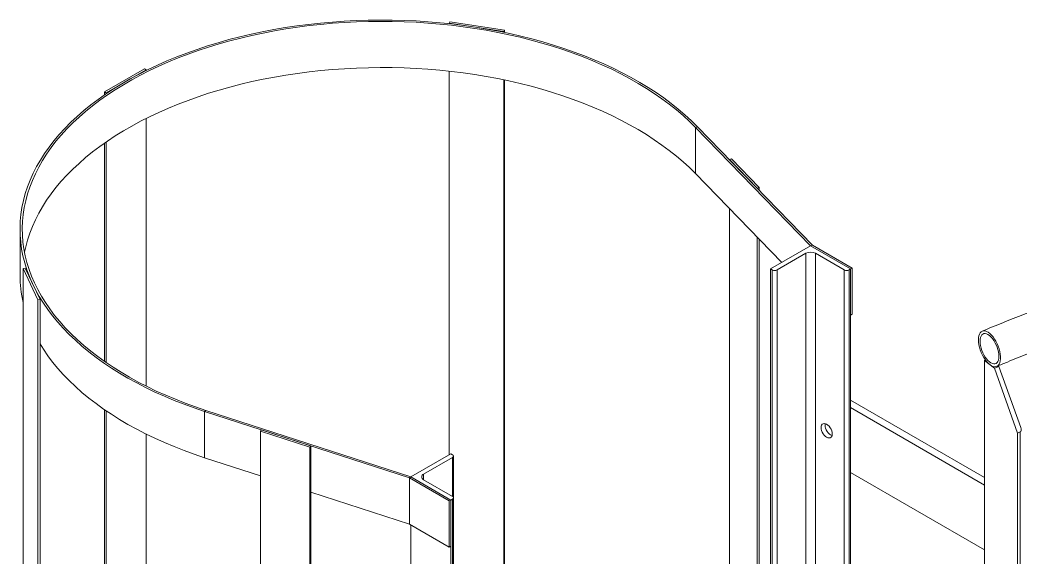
# Model space of a CAD drawing. Header units: millimetres. Extents: x 26816 to 90584, y 11074 to 56542.
# Drawn here: x 42572 to 43457, y 53112 to 53587 of the extents above; entities that cross this region are included whole.
import ezdxf

# ---------------------------------------------------------------- set-up
doc = ezdxf.new("R2010")
doc.units = ezdxf.units.MM
doc.layers.add('MAU_CAM', color=30, linetype='Continuous')

msp = doc.modelspace()

# ---------------------------------------------------------------- linework, layer by layer
at = {"layer": 'MAU_CAM', "linetype": 'Continuous', "lineweight": 0}
for p, q in [((42951.67, 53585.74), (42951.15, 53584.62)), ((42951.15, 53584.62), (42999.41, 53577.07)), ((42951.15, 53584.05), (42951.15, 53584.62)), ((42999.93, 53578.19), (42951.67, 53585.74)), ((42999.41, 53577.07), (42999.93, 53578.19)), ((42999.41, 53576.47), (42999.41, 53577.07)), ((42999.93, 53576.36), (42999.93, 53578.19)), ((42681.56, 53544.19), (42646.2, 53523.78)), ((42647.62, 53522.97), (42682.97, 53543.38)), ((42682.97, 53543.38), (42681.56, 53544.19)), ((42682.97, 53542.64), (42682.97, 53543.38)), ((42951.15, 53203.32), (42951.15, 53542.05)), ((42999.41, 53048.52), (42999.41, 53534.42)), ((42999.93, 53049.01), (42999.93, 53534.31)), ((42646.2, 53523.78), (42647.62, 53522.97)), ((42646.2, 53521.13), (42646.2, 53523.78)), ((42647.62, 53522.1), (42647.62, 53522.97)), ((42682.97, 53263.98), (42682.97, 53500.28)), ((43170.55, 53493.03), (43168.81, 53492.47)), ((43270.69, 53387.79), (43168.81, 53492.47)), ((43168.81, 53492.47), (43168.81, 53451.64)), ((43272.3, 53388.49), (43170.55, 53493.03)), ((42646.2, 53285.77), (42646.2, 53478.5)), ((42647.62, 53284.79), (42647.62, 53479.48)), ((43200.57, 53464.55), (43198.82, 53463.98)), ((43198.82, 53463.98), (43223.31, 53438.82)), ((43225.06, 53439.39), (43200.57, 53464.55)), ((43245.25, 53373.1), (43168.81, 53451.64)), ((43223.31, 53438.82), (43225.06, 53439.39)), ((43225.06, 53437.03), (43225.06, 53439.39)), ((43198.82, 52647.44), (43198.82, 53420.8)), ((42571.57, 53402.55), (42571.57, 53361.72)), ((43223.31, 52622.28), (43223.31, 53395.64)), ((43225.06, 52620.49), (43225.06, 53393.84)), ((43270.69, 53387.79), (43235.33, 53367.38)), ((43240.99, 53366.56), (43266.45, 53381.26)), ((43266.45, 53381.26), (43266.45, 52487.63)), ((43272.3, 53388.49), (43270.69, 53387.79)), ((43306.04, 53367.38), (43270.69, 53387.79)), ((43307.46, 53368.19), (43272.3, 53388.49)), ((43274.93, 53381.26), (43300.39, 53366.56)), ((43274.93, 53381.26), (43274.93, 52492.23)), ((42576.17, 53368.15), (42574.24, 53367.85)), ((42574.24, 53367.85), (42587.32, 53339.99)), ((42574.24, 51818.53), (42574.24, 53367.85)), ((42589.25, 53340.29), (42576.17, 53368.15)), ((43235.33, 53367.38), (43236.75, 53366.56)), ((43235.33, 53367.38), (43235.33, 52469.67)), ((43236.75, 53366.56), (43236.75, 52470.48)), ((43240.99, 53366.56), (43240.99, 52472.93)), ((43300.39, 53366.56), (43300.39, 52331.28)), ((43304.63, 53366.56), (43306.04, 53367.38)), ((43304.63, 53366.56), (43304.63, 52333.45)), ((43306.04, 53367.38), (43307.46, 53368.19)), ((43306.04, 53326.55), (43306.04, 53367.38)), ((43306.04, 53367.38), (43306.04, 52334.17)), ((43307.46, 53368.19), (43307.46, 53327.37)), ((42587.32, 53339.99), (42589.25, 53340.29)), ((42587.32, 51813.4), (42587.32, 53339.99)), ((42589.25, 51812.64), (42589.25, 53340.29)), ((43307.46, 53327.37), (43306.04, 53326.55)), ((43425.21, 53286.98), (43424.43, 53286.66)), ((43424.43, 53286.66), (43433.18, 53279.62)), ((43424.43, 53286.66), (43424.43, 52470.1)), ((43437.24, 53281.31), (43433.18, 53279.62)), ((43433.18, 53279.62), (43453.6, 53222.39)), ((43437.24, 53281.31), (43436.55, 53281.87)), ((43456.49, 53227.34), (43437.24, 53281.31)), ((43424.43, 53183.08), (43306.04, 53251.43)), ((42646.2, 52704.59), (42646.2, 53243.14)), ((42647.62, 52705.56), (42647.62, 53242.17)), ((42734.82, 53241.49), (42735.8, 53242.5)), ((42734.82, 53200.67), (42734.82, 53241.49)), ((42734.82, 53241.49), (42915.92, 53182.76)), ((42735.8, 53242.5), (42917.14, 53183.68)), ((43424.43, 53176.55), (43306.04, 53244.9)), ((42785.14, 53225.17), (42784.16, 53224.17)), ((42784.16, 53224.17), (42827.75, 53210.03)), ((42784.16, 52694.64), (42784.16, 53224.17)), ((42828.73, 53211.03), (42785.14, 53225.17)), ((43456.03, 53223.4), (43453.6, 53222.39)), ((43453.6, 53222.39), (43453.6, 52365.47)), ((43456.03, 53223.4), (43456.03, 52366.48)), ((42682.97, 52726.09), (42682.97, 53221.63)), ((42827.75, 53210.03), (42828.73, 53211.03)), ((42827.75, 52818.77), (42827.75, 53210.03)), ((42828.73, 52820.84), (42828.73, 53211.03)), ((42952.49, 53204.1), (42917.14, 53183.68)), ((42953.91, 53203.28), (42952.49, 53204.1)), ((42734.82, 53200.67), (42784.16, 53184.66)), ((42928.45, 53186.13), (42953.91, 53200.83)), ((42953.91, 53200.83), (42953.91, 53166.54)), ((42954.78, 53165.32), (42954.78, 53202.05)), ((43306.04, 53187.74), (43424.43, 53119.39)), ((42915.92, 53182.76), (42917.14, 53183.68)), ((42915.92, 53141.93), (42915.92, 53182.76)), ((42915.92, 53182.76), (42951.08, 53162.46)), ((42917.14, 53183.68), (42952.49, 53163.27)), ((42928.45, 53186.13), (42928.45, 53181.24)), ((42953.91, 53166.54), (42928.45, 53181.24)), ((42828.73, 53170.21), (42915.92, 53141.93)), ((42952.49, 53163.27), (42951.08, 53162.46)), ((42951.08, 53162.46), (42951.08, 53121.63)), ((42952.49, 53163.27), (42953.91, 53164.09)), ((42952.49, 53122.45), (42952.49, 53163.27)), ((42952.49, 53163.27), (42952.49, 53040.79)), ((42953.91, 53164.09), (42953.91, 53039.98)), ((42954.78, 53039.47), (42954.78, 53165.32)), ((42915.92, 53141.93), (42951.08, 53121.63)), ((42917.14, 53141.23), (42917.14, 53061.2)), ((42951.08, 53121.63), (42952.49, 53122.45))]:
    msp.add_line(p, q, dxfattribs=at)
at = {"layer": 'MAU_CAM', "linetype": 'Continuous', "lineweight": 0, "flags": 128}
for points in [[(43170.55, 53493.03), (43165.19, 53498.34), (43159.52, 53503.53), (43153.56, 53508.61), (43147.31, 53513.58), (43140.78, 53518.42), (43133.98, 53523.14), (43126.9, 53527.72), (43119.57, 53532.17), (43111.98, 53536.47), (43104.15, 53540.62), (43096.09, 53544.62), (43087.8, 53548.47), (43079.29, 53552.15), (43070.58, 53555.67), (43061.67, 53559.02), (43052.57, 53562.19), (43043.29, 53565.19), (43033.85, 53568.01), (43024.24, 53570.65), (43014.5, 53573.1), (43004.61, 53575.37), (42994.6, 53577.44), (42984.48, 53579.32), (42974.26, 53581), (42963.94, 53582.49), (42953.54, 53583.78), (42943.08, 53584.87), (42932.56, 53585.76), (42921.99, 53586.44), (42911.39, 53586.92), (42900.77, 53587.2), (42890.13, 53587.28), (42879.5, 53587.15), (42868.89, 53586.81), (42858.29, 53586.28), (42847.74, 53585.54), (42837.23, 53584.6), (42826.78, 53583.45), (42816.41, 53582.11), (42806.11, 53580.57), (42795.92, 53578.83), (42785.82, 53576.9), (42775.85, 53574.78), (42766, 53572.46), (42756.29, 53569.96), (42746.73, 53567.27), (42737.33, 53564.4), (42728.1, 53561.36), (42719.05, 53558.13), (42710.19, 53554.74), (42701.53, 53551.17), (42693.08, 53547.45), (42684.85, 53543.56), (42676.85, 53539.52), (42669.08, 53535.32), (42661.57, 53530.98), (42654.3, 53526.5), (42647.3, 53521.88), (42640.56, 53517.13), (42634.11, 53512.25), (42627.94, 53507.25), (42622.06, 53502.14), (42616.47, 53496.92), (42611.19, 53491.59), (42606.22, 53486.16), (42601.57, 53480.64), (42597.23, 53475.04), (42593.23, 53469.35), (42589.55, 53463.59), (42586.2, 53457.77), (42583.19, 53451.88), (42580.52, 53445.94), (42578.19, 53439.95), (42576.22, 53433.92), (42574.58, 53427.85), (42573.3, 53421.76), (42572.37, 53415.64), (42571.8, 53409.51), (42571.57, 53403.37), (42571.7, 53397.24), (42572.18, 53391.1), (42573.02, 53384.98), (42574.2, 53378.88), (42575.74, 53372.81), (42577.63, 53366.77), (42579.86, 53360.77), (42582.44, 53354.81), (42585.35, 53348.91), (42588.61, 53343.07), (42592.2, 53337.29), (42596.12, 53331.58), (42600.37, 53325.95), (42604.94, 53320.41), (42609.82, 53314.96), (42615.02, 53309.6), (42620.52, 53304.35), (42626.32, 53299.21), (42632.42, 53294.18), (42638.8, 53289.27), (42645.46, 53284.48), (42652.39, 53279.82), (42659.58, 53275.3), (42667.03, 53270.93), (42674.73, 53266.69), (42682.67, 53262.61), (42690.84, 53258.68), (42699.23, 53254.91), (42707.83, 53251.3), (42716.64, 53247.86), (42725.64, 53244.59), (42734.82, 53241.49)], [(43168.81, 53492.47), (43163.48, 53497.74), (43157.85, 53502.9), (43151.93, 53507.95), (43145.72, 53512.89), (43139.23, 53517.7), (43132.46, 53522.39), (43125.43, 53526.94), (43118.14, 53531.36), (43110.6, 53535.63), (43102.82, 53539.76), (43094.81, 53543.74), (43086.57, 53547.56), (43078.12, 53551.22), (43069.46, 53554.71), (43060.6, 53558.04), (43051.56, 53561.2), (43042.34, 53564.18), (43032.96, 53566.98), (43023.42, 53569.6), (43013.73, 53572.04), (43003.91, 53574.29), (42993.96, 53576.35), (42983.9, 53578.22), (42973.74, 53579.89), (42963.49, 53581.37), (42953.16, 53582.65), (42942.76, 53583.73), (42932.3, 53584.61), (42921.8, 53585.29), (42911.27, 53585.77), (42900.71, 53586.05), (42890.14, 53586.12), (42879.58, 53585.99), (42869.03, 53585.66), (42858.5, 53585.13), (42848.01, 53584.39), (42837.57, 53583.46), (42827.19, 53582.32), (42816.88, 53580.99), (42806.65, 53579.46), (42796.51, 53577.73), (42786.48, 53575.81), (42776.57, 53573.7), (42766.78, 53571.4), (42757.13, 53568.91), (42747.63, 53566.24), (42738.29, 53563.39), (42729.12, 53560.36), (42720.13, 53557.16), (42711.32, 53553.79), (42702.72, 53550.25), (42694.32, 53546.54), (42686.14, 53542.68), (42678.19, 53538.66), (42670.48, 53534.49), (42663, 53530.18), (42655.78, 53525.73), (42648.82, 53521.14), (42642.13, 53516.41), (42635.72, 53511.57), (42629.58, 53506.6), (42623.74, 53501.52), (42618.19, 53496.33), (42612.95, 53491.03), (42608.01, 53485.64), (42603.38, 53480.15), (42599.07, 53474.58), (42595.09, 53468.93), (42591.43, 53463.21), (42588.11, 53457.42), (42585.12, 53451.57), (42582.46, 53445.67), (42580.15, 53439.71), (42578.19, 53433.72), (42576.57, 53427.69), (42575.29, 53421.64), (42574.37, 53415.56), (42573.79, 53409.47), (42573.57, 53403.37), (42573.7, 53397.27), (42574.18, 53391.18), (42575.01, 53385.09), (42576.19, 53379.03), (42577.72, 53373), (42579.59, 53366.99), (42581.81, 53361.03), (42584.37, 53355.11), (42587.27, 53349.24), (42590.5, 53343.44), (42594.07, 53337.7), (42597.97, 53332.03), (42602.19, 53326.43), (42606.73, 53320.92), (42611.58, 53315.51), (42616.75, 53310.18), (42622.22, 53304.96), (42627.98, 53299.85), (42634.04, 53294.85), (42640.38, 53289.97), (42646.99, 53285.22), (42653.88, 53280.59), (42661.03, 53276.1), (42668.44, 53271.75), (42676.09, 53267.54), (42683.98, 53263.48), (42692.09, 53259.58), (42700.43, 53255.83), (42708.98, 53252.25), (42717.73, 53248.83), (42726.68, 53245.58), (42735.8, 53242.5)], [(43168.81, 53451.64), (43163.48, 53456.91), (43157.85, 53462.07), (43151.93, 53467.12), (43145.72, 53472.06), (43139.23, 53476.87), (43132.46, 53481.56), (43125.43, 53486.11), (43118.14, 53490.53), (43110.6, 53494.81), (43102.82, 53498.93), (43094.81, 53502.91), (43086.57, 53506.73), (43078.12, 53510.39), (43069.46, 53513.89), (43060.6, 53517.21), (43051.56, 53520.37), (43042.34, 53523.35), (43032.96, 53526.15), (43023.42, 53528.77), (43013.73, 53531.21), (43003.91, 53533.46), (42993.96, 53535.52), (42983.9, 53537.39), (42973.74, 53539.06), (42963.49, 53540.54), (42953.16, 53541.82), (42942.76, 53542.9), (42932.3, 53543.78), (42921.8, 53544.47), (42911.27, 53544.94), (42900.71, 53545.22), (42890.14, 53545.3), (42879.58, 53545.17), (42869.03, 53544.84), (42858.5, 53544.3), (42848.01, 53543.57), (42837.57, 53542.63), (42827.19, 53541.5), (42816.88, 53540.16), (42806.65, 53538.63), (42796.51, 53536.9), (42786.48, 53534.98), (42776.57, 53532.87), (42766.78, 53530.57), (42757.13, 53528.09), (42747.63, 53525.42), (42738.29, 53522.56), (42729.12, 53519.54), (42720.13, 53516.33), (42711.32, 53512.96), (42702.72, 53509.42), (42694.32, 53505.72), (42686.14, 53501.85), (42678.19, 53497.84), (42670.48, 53493.67), (42663, 53489.35), (42655.78, 53484.9), (42648.82, 53480.31), (42642.13, 53475.59), (42635.72, 53470.74), (42629.58, 53465.77), (42623.74, 53460.69), (42618.19, 53455.5), (42612.95, 53450.2), (42608.01, 53444.81), (42603.38, 53439.33), (42599.07, 53433.76), (42595.09, 53428.11), (42591.43, 53422.38), (42588.11, 53416.59), (42585.12, 53410.74), (42582.46, 53404.84), (42580.15, 53398.89), (42578.19, 53392.89), (42576.57, 53386.86), (42575.54, 53382.13)], [(43418.98, 53304.8), (43419.08, 53306.72), (43419.39, 53308.43), (43419.91, 53309.89), (43420.61, 53311.08), (43421.49, 53311.97), (43422.52, 53312.53), (43423.69, 53312.76), (43424.96, 53312.65), (43426.32, 53312.21), (43427.73, 53311.44), (43429.17, 53310.36), (43430.59, 53309), (43431.98, 53307.37), (43433.3, 53305.52), (43434.53, 53303.49), (43435.63, 53301.32), (43436.59, 53299.06), (43437.38, 53296.74), (43437.99, 53294.44), (43438.4, 53292.18), (43438.61, 53290.03), (43438.61, 53288.02), (43438.4, 53286.2), (43437.99, 53284.61), (43437.38, 53283.28), (43436.59, 53282.24), (43435.63, 53281.51), (43434.53, 53281.11), (43433.3, 53281.05), (43431.98, 53281.33), (43430.59, 53281.94), (43429.17, 53282.86), (43427.73, 53284.09), (43426.32, 53285.59), (43424.96, 53287.33), (43423.69, 53289.27), (43422.52, 53291.38), (43421.49, 53293.6), (43420.61, 53295.9), (43419.91, 53298.21), (43419.39, 53300.5), (43419.08, 53302.71), (43418.98, 53304.8)], [(43420.49, 53303.58), (43420.6, 53305.32), (43420.9, 53306.85), (43421.4, 53308.14), (43422.08, 53309.14), (43422.93, 53309.85), (43423.92, 53310.24), (43425.03, 53310.3), (43426.24, 53310.03), (43427.51, 53309.44), (43428.81, 53308.54), (43430.11, 53307.35), (43431.38, 53305.9), (43432.58, 53304.23), (43433.69, 53302.39), (43434.69, 53300.4), (43435.53, 53298.33), (43436.22, 53296.23), (43436.71, 53294.14), (43437.02, 53292.12), (43437.12, 53290.22), (43437.02, 53288.48), (43436.71, 53286.95), (43436.22, 53285.66), (43435.53, 53284.66), (43434.69, 53283.95), (43433.69, 53283.56), (43432.58, 53283.5), (43431.38, 53283.77), (43430.11, 53284.36), (43428.81, 53285.26), (43427.51, 53286.45), (43426.24, 53287.9), (43425.03, 53289.57), (43423.92, 53291.41), (43422.93, 53293.4), (43422.08, 53295.47), (43421.4, 53297.57), (43420.9, 53299.66), (43420.6, 53301.68), (43420.49, 53303.58)], [(42589.25, 53301.16), (42592.2, 53296.46), (42596.12, 53290.75), (42600.37, 53285.13), (42604.94, 53279.58), (42609.82, 53274.13), (42615.02, 53268.78), (42620.52, 53263.52), (42626.32, 53258.38), (42632.42, 53253.35), (42638.8, 53248.44), (42645.46, 53243.65), (42652.39, 53239), (42659.58, 53234.48), (42667.03, 53230.1), (42674.73, 53225.86), (42682.67, 53221.78), (42690.84, 53217.85), (42699.23, 53214.08), (42707.83, 53210.47), (42716.64, 53207.03), (42725.64, 53203.76), (42734.82, 53200.67)], [(43279.88, 53227.34), (43280.01, 53228.54), (43280.37, 53229.54), (43280.96, 53230.28), (43281.75, 53230.73), (43282.68, 53230.87), (43283.73, 53230.69), (43284.83, 53230.2), (43285.93, 53229.42), (43286.98, 53228.39), (43287.92, 53227.17), (43288.7, 53225.81), (43289.29, 53224.39), (43289.66, 53222.97), (43289.78, 53221.62), (43289.66, 53220.42), (43289.29, 53219.43), (43288.7, 53218.68), (43287.92, 53218.23), (43286.98, 53218.09), (43285.93, 53218.27), (43284.83, 53218.76), (43283.73, 53219.54), (43282.68, 53220.57), (43281.75, 53221.79), (43280.96, 53223.15), (43280.37, 53224.58), (43280.01, 53225.99), (43279.88, 53227.34)], [(43283.56, 53230.67), (43283.54, 53230.58), (43283.42, 53229.38), (43283.54, 53228.04), (43283.91, 53226.62), (43284.5, 53225.19), (43285.28, 53223.83), (43286.22, 53222.61), (43287.27, 53221.59), (43288.37, 53220.81), (43289.47, 53220.31), (43289.56, 53220.28)], [(43283.56, 53230.67), (43283.54, 53230.58), (43283.42, 53229.38), (43283.54, 53228.04), (43283.91, 53226.62), (43284.5, 53225.19), (43285.28, 53223.83), (43286.22, 53222.61), (43287.27, 53221.59), (43288.37, 53220.81), (43289.47, 53220.31), (43289.56, 53220.28)]]:
    msp.add_lwpolyline(points, dxfattribs=at)
at = {"layer": 'MAU_CAM', "linetype": 'Continuous', "lineweight": 0}
for centre, radius, start, end in [((43270.69, 53373.07), 9.22, 62.60967, 117.39033), ((43238.87, 53370.65), 4.61, 242.60967, 297.39033), ((43302.51, 53370.65), 4.61, 242.60967, 297.39033), ((42680.15, 53361.84), 108.58, 180.06181, 192.73833), ((42953.44, 53202.05), 1.31, 290.78342, 69.21658), ((42929.38, 53183.68), 2.62, 110.78342, 249.21658), ((42953.44, 53165.32), 1.31, 290.78342, 69.21658)]:
    msp.add_arc(centre, radius, start, end, dxfattribs=at)
msp.add_ellipse((43454.87, 53226.67), major_axis=(-1.11, 3.29), ratio=0.505341, start_param=3.175837, end_param=4.746634, dxfattribs=at)
for points, knots in [([(45587.55, 52043.21), (45589.83, 52045.05), (45596.45, 52050.39), (45607.21, 52059.31), (45619.73, 52070), (45631.98, 52080.8), (45643.97, 52091.7), (45655.69, 52102.71), (45667.14, 52113.8), (45678.32, 52125), (45689.22, 52136.29), (45699.84, 52147.67), (45710.18, 52159.14), (45720.24, 52170.69), (45730.02, 52182.33), (45739.51, 52194.05), (45748.71, 52205.85), (45757.62, 52217.73), (45766.23, 52229.67), (45774.55, 52241.7), (45782.58, 52253.78), (45790.3, 52265.94), (45797.73, 52278.16), (45804.86, 52290.44), (45811.68, 52302.78), (45818.2, 52315.17), (45824.42, 52327.61), (45830.32, 52340.11), (45835.92, 52352.65), (45841.22, 52365.24), (45846.2, 52377.87), (45850.87, 52390.53), (45855.23, 52403.24), (45859.28, 52415.98), (45863.01, 52428.74), (45866.43, 52441.54), (45869.54, 52454.36), (45872.34, 52467.21), (45874.81, 52480.07), (45876.98, 52492.96), (45878.83, 52505.86), (45880.36, 52518.77), (45881.58, 52531.69), (45882.48, 52544.62), (45883.07, 52557.56), (45883.34, 52570.5), (45883.29, 52583.43), (45882.93, 52596.37), (45882.25, 52609.3), (45881.26, 52622.23), (45879.95, 52635.14), (45878.33, 52648.04), (45876.39, 52660.93), (45874.13, 52673.8), (45871.56, 52686.66), (45868.68, 52699.49), (45865.49, 52712.29), (45861.98, 52725.07), (45858.16, 52737.82), (45854.02, 52750.53), (45849.58, 52763.22), (45844.83, 52775.86), (45839.76, 52788.47), (45834.39, 52801.03), (45828.71, 52813.54), (45822.72, 52826.01), (45816.43, 52838.43), (45809.83, 52850.8), (45802.93, 52863.11), (45795.73, 52875.36), (45788.23, 52887.55), (45780.42, 52899.68), (45772.32, 52911.74), (45763.93, 52923.73), (45755.24, 52935.65), (45746.26, 52947.5), (45736.99, 52959.27), (45727.43, 52970.96), (45717.59, 52982.57), (45707.46, 52994.09), (45697.04, 53005.53), (45686.35, 53016.88), (45675.38, 53028.14), (45664.14, 53039.31), (45652.62, 53050.38), (45640.84, 53061.35), (45628.78, 53072.22), (45616.46, 53082.98), (45603.88, 53093.65), (45591.04, 53104.2), (45577.94, 53114.65), (45564.58, 53124.98), (45550.98, 53135.2), (45537.12, 53145.31), (45523.02, 53155.3), (45508.68, 53165.17), (45494.1, 53174.91), (45479.28, 53184.53), (45464.22, 53194.03), (45448.94, 53203.4), (45433.43, 53212.64), (45417.69, 53221.75), (45401.73, 53230.73), (45385.56, 53239.57), (45369.17, 53248.28), (45352.57, 53256.85), (45335.76, 53265.28), (45318.75, 53273.57), (45301.54, 53281.71), (45284.13, 53289.71), (45266.53, 53297.57), (45248.73, 53305.27), (45230.76, 53312.83), (45212.59, 53320.24), (45194.25, 53327.5), (45175.74, 53334.6), (45157.05, 53341.55), (45138.2, 53348.34), (45119.18, 53354.97), (45100, 53361.45), (45080.66, 53367.76), (45061.18, 53373.92), (45041.54, 53379.91), (45021.76, 53385.74), (45001.84, 53391.4), (44981.78, 53396.9), (44961.6, 53402.23), (44941.28, 53407.4), (44920.84, 53412.39), (44900.28, 53417.22), (44879.6, 53421.87), (44858.82, 53426.35), (44837.92, 53430.66), (44816.92, 53434.8), (44795.83, 53438.76), (44774.63, 53442.55), (44753.35, 53446.16), (44731.99, 53449.6), (44710.54, 53452.85), (44689.01, 53455.94), (44667.41, 53458.84), (44645.74, 53461.56), (44624.01, 53464.11), (44602.21, 53466.47), (44580.37, 53468.65), (44558.47, 53470.66), (44536.52, 53472.48), (44514.53, 53474.12), (44492.51, 53475.58), (44470.45, 53476.85), (44448.36, 53477.95), (44426.24, 53478.86), (44404.11, 53479.59), (44381.96, 53480.13), (44359.8, 53480.5), (44337.63, 53480.68), (44315.47, 53480.67), (44293.3, 53480.49), (44271.14, 53480.12), (44248.99, 53479.57), (44226.86, 53478.83), (44204.75, 53477.91), (44182.66, 53476.81), (44160.6, 53475.53), (44138.58, 53474.06), (44116.59, 53472.42), (44094.64, 53470.59), (44072.75, 53468.58), (44050.9, 53466.39), (44029.11, 53464.02), (44007.38, 53461.47), (43985.71, 53458.74), (43964.12, 53455.83), (43942.59, 53452.74), (43921.15, 53449.47), (43899.78, 53446.03), (43878.5, 53442.41), (43857.32, 53438.62), (43836.22, 53434.65), (43815.23, 53430.51), (43794.34, 53426.19), (43773.55, 53421.7), (43752.88, 53417.04), (43732.33, 53412.21), (43711.89, 53407.21), (43691.58, 53402.04), (43671.4, 53396.71), (43651.35, 53391.2), (43631.43, 53385.53), (43611.66, 53379.7), (43592.03, 53373.7), (43572.55, 53367.54), (43553.22, 53361.22), (43534.04, 53354.74), (43515.03, 53348.1), (43496.18, 53341.3), (43477.5, 53334.35), (43458.99, 53327.24), (43440.59, 53319.96), (43428.45, 53314.97), (43422.35, 53312.46)], [0, 0, 0, 0, 0.002677, 0.007754, 0.01283, 0.017907, 0.022982, 0.028058, 0.033132, 0.038207, 0.04328, 0.048352, 0.053424, 0.058495, 0.063564, 0.068633, 0.0737, 0.078766, 0.08383, 0.088893, 0.093955, 0.099014, 0.104072, 0.109128, 0.114182, 0.119234, 0.124284, 0.129332, 0.134377, 0.139421, 0.144462, 0.149501, 0.154538, 0.159573, 0.164606, 0.169636, 0.174665, 0.179692, 0.184717, 0.189741, 0.194763, 0.199784, 0.204804, 0.209823, 0.214841, 0.219859, 0.224877, 0.229894, 0.234912, 0.23993, 0.244948, 0.249967, 0.254987, 0.260008, 0.26503, 0.270054, 0.275079, 0.280106, 0.285135, 0.290166, 0.295199, 0.300234, 0.305271, 0.31031, 0.315351, 0.320394, 0.32544, 0.330488, 0.335537, 0.340589, 0.345643, 0.350699, 0.355756, 0.360816, 0.365876, 0.370939, 0.376003, 0.381069, 0.386135, 0.391203, 0.396272, 0.401343, 0.406414, 0.411486, 0.416559, 0.421632, 0.426706, 0.431781, 0.436856, 0.441932, 0.447008, 0.452084, 0.457161, 0.462238, 0.467315, 0.472392, 0.477469, 0.482546, 0.487624, 0.492701, 0.497778, 0.502856, 0.507933, 0.51301, 0.518087, 0.523164, 0.52824, 0.533317, 0.538393, 0.543469, 0.548545, 0.553621, 0.558696, 0.563772, 0.568847, 0.573922, 0.578997, 0.584071, 0.589146, 0.59422, 0.599294, 0.604367, 0.609441, 0.614514, 0.619588, 0.624661, 0.629733, 0.634806, 0.639878, 0.644951, 0.650023, 0.655095, 0.660167, 0.665238, 0.67031, 0.675381, 0.680452, 0.685523, 0.690594, 0.695665, 0.700736, 0.705807, 0.710877, 0.715948, 0.721018, 0.726089, 0.731159, 0.736229, 0.741299, 0.746369, 0.751439, 0.756509, 0.761579, 0.766649, 0.771719, 0.776789, 0.781859, 0.786929, 0.791999, 0.797069, 0.802139, 0.807209, 0.812279, 0.817349, 0.822419, 0.827489, 0.832559, 0.83763, 0.8427, 0.847771, 0.852841, 0.857912, 0.862982, 0.868053, 0.873124, 0.878195, 0.883266, 0.888338, 0.893409, 0.898481, 0.903552, 0.908624, 0.913696, 0.918769, 0.923841, 0.928913, 0.933986, 0.939059, 0.944132, 0.949205, 0.954279, 0.959353, 0.964426, 0.969501, 0.974575, 0.979649, 0.984724, 0.989799, 0.994874, 1, 1, 1, 1]), ([(43435.26, 53281.34), (43438.38, 53282.62), (43447.43, 53286.36), (43462.54, 53292.42), (43480.67, 53299.49), (43498.97, 53306.41), (43517.45, 53313.17), (43536.09, 53319.78), (43554.9, 53326.24), (43573.87, 53332.54), (43593, 53338.69), (43612.28, 53344.68), (43631.71, 53350.5), (43651.29, 53356.17), (43671, 53361.68), (43690.85, 53367.02), (43710.84, 53372.19), (43730.95, 53377.21), (43751.19, 53382.05), (43771.55, 53386.73), (43792.02, 53391.24), (43812.61, 53395.58), (43833.3, 53399.75), (43854.1, 53403.75), (43874.99, 53407.57), (43895.98, 53411.23), (43917.06, 53414.71), (43938.22, 53418.01), (43959.47, 53421.14), (43980.79, 53424.09), (44002.18, 53426.87), (44023.65, 53429.47), (44045.17, 53431.89), (44066.76, 53434.13), (44088.39, 53436.19), (44110.08, 53438.08), (44131.82, 53439.78), (44153.59, 53441.31), (44175.4, 53442.65), (44197.24, 53443.82), (44219.11, 53444.8), (44241, 53445.6), (44262.91, 53446.22), (44284.84, 53446.66), (44306.77, 53446.92), (44328.7, 53447), (44350.64, 53446.89), (44372.57, 53446.61), (44394.49, 53446.14), (44416.4, 53445.49), (44438.29, 53444.66), (44460.15, 53443.64), (44481.99, 53442.45), (44503.79, 53441.08), (44525.56, 53439.52), (44547.29, 53437.79), (44568.97, 53435.88), (44590.6, 53433.78), (44612.18, 53431.51), (44633.69, 53429.06), (44655.14, 53426.44), (44676.53, 53423.63), (44697.84, 53420.65), (44719.07, 53417.49), (44740.22, 53414.16), (44761.29, 53410.65), (44782.26, 53406.97), (44803.14, 53403.12), (44823.92, 53399.09), (44844.6, 53394.9), (44865.16, 53390.53), (44885.62, 53385.99), (44905.96, 53381.29), (44926.18, 53376.42), (44946.27, 53371.38), (44966.24, 53366.17), (44986.07, 53360.81), (45005.76, 53355.27), (45025.31, 53349.58), (45044.72, 53343.73), (45063.98, 53337.72), (45083.08, 53331.54), (45102.02, 53325.22), (45120.81, 53318.73), (45139.43, 53312.1), (45157.88, 53305.31), (45176.15, 53298.37), (45194.25, 53291.28), (45212.17, 53284.04), (45229.9, 53276.66), (45247.45, 53269.13), (45264.8, 53261.46), (45281.96, 53253.65), (45298.92, 53245.7), (45315.67, 53237.61), (45332.22, 53229.38), (45348.56, 53221.02), (45364.69, 53212.52), (45380.61, 53203.9), (45396.3, 53195.15), (45411.77, 53186.27), (45427.02, 53177.26), (45442.04, 53168.13), (45456.82, 53158.88), (45471.37, 53149.51), (45485.68, 53140.03), (45499.76, 53130.43), (45513.59, 53120.71), (45527.17, 53110.89), (45540.5, 53100.95), (45553.58, 53090.91), (45566.41, 53080.77), (45578.98, 53070.52), (45591.3, 53060.17), (45603.35, 53049.72), (45615.13, 53039.18), (45626.65, 53028.54), (45637.9, 53017.81), (45648.88, 53007), (45659.59, 52996.09), (45670.02, 52985.1), (45680.18, 52974.03), (45690.06, 52962.88), (45699.65, 52951.65), (45708.96, 52940.34), (45717.99, 52928.96), (45726.73, 52917.5), (45735.19, 52905.98), (45743.35, 52894.39), (45751.23, 52882.74), (45758.81, 52871.02), (45766.09, 52859.24), (45773.08, 52847.41), (45779.78, 52835.52), (45786.17, 52823.57), (45792.26, 52811.58), (45798.06, 52799.53), (45803.55, 52787.44), (45808.74, 52775.3), (45813.62, 52763.12), (45818.2, 52750.9), (45822.47, 52738.65), (45826.43, 52726.35), (45830.08, 52714.03), (45833.43, 52701.67), (45836.46, 52689.29), (45839.18, 52676.88), (45841.59, 52664.45), (45843.68, 52651.99), (45845.47, 52639.52), (45846.93, 52627.04), (45848.09, 52614.54), (45848.92, 52602.03), (45849.45, 52589.52), (45849.65, 52577), (45849.54, 52564.48), (45849.12, 52551.96), (45848.38, 52539.45), (45847.32, 52526.95), (45845.95, 52514.45), (45844.26, 52501.97), (45842.26, 52489.5), (45839.94, 52477.05), (45837.31, 52464.63), (45834.37, 52452.22), (45831.12, 52439.85), (45827.56, 52427.5), (45823.68, 52415.19), (45819.5, 52402.91), (45815.01, 52390.66), (45810.21, 52378.46), (45805.11, 52366.29), (45799.7, 52354.18), (45793.99, 52342.1), (45787.97, 52330.08), (45781.66, 52318.11), (45775.05, 52306.19), (45768.14, 52294.33), (45760.93, 52282.52), (45753.43, 52270.78), (45745.63, 52259.09), (45737.54, 52247.48), (45729.16, 52235.93), (45720.5, 52224.45), (45711.54, 52213.04), (45702.3, 52201.7), (45692.78, 52190.44), (45682.98, 52179.26), (45672.9, 52168.16), (45662.54, 52157.14), (45651.9, 52146.21), (45640.99, 52135.36), (45629.81, 52124.6), (45618.36, 52113.93), (45606.64, 52103.36), (45594.66, 52092.88), (45582.42, 52082.51), (45572.96, 52074.73), (45567.59, 52070.4), (45566.45, 52069.48)], [0, 0, 0, 0, 0.002679, 0.007773, 0.012868, 0.017962, 0.023057, 0.028152, 0.033248, 0.038343, 0.043439, 0.048535, 0.053631, 0.058727, 0.063824, 0.068921, 0.074018, 0.079115, 0.084212, 0.08931, 0.094407, 0.099505, 0.104603, 0.109701, 0.114799, 0.119898, 0.124996, 0.130095, 0.135194, 0.140293, 0.145392, 0.150491, 0.15559, 0.160689, 0.165789, 0.170888, 0.175988, 0.181087, 0.186187, 0.191286, 0.196386, 0.201486, 0.206586, 0.211686, 0.216785, 0.221885, 0.226985, 0.232085, 0.237185, 0.242285, 0.247384, 0.252484, 0.257584, 0.262683, 0.267783, 0.272883, 0.277982, 0.283081, 0.288181, 0.29328, 0.298379, 0.303478, 0.308577, 0.313676, 0.318775, 0.323873, 0.328972, 0.33407, 0.339168, 0.344266, 0.349364, 0.354462, 0.359559, 0.364657, 0.369754, 0.374851, 0.379948, 0.385044, 0.390141, 0.395237, 0.400333, 0.405429, 0.410525, 0.41562, 0.420715, 0.42581, 0.430905, 0.435999, 0.441093, 0.446187, 0.451281, 0.456375, 0.461468, 0.466561, 0.471654, 0.476747, 0.481839, 0.486932, 0.492024, 0.497116, 0.502208, 0.5073, 0.512391, 0.517483, 0.522574, 0.527666, 0.532757, 0.537849, 0.54294, 0.548032, 0.553123, 0.558215, 0.563307, 0.5684, 0.573492, 0.578585, 0.583679, 0.588773, 0.593867, 0.598962, 0.604058, 0.609155, 0.614253, 0.619351, 0.624451, 0.629552, 0.634654, 0.639758, 0.644863, 0.64997, 0.655078, 0.660189, 0.665301, 0.670415, 0.675532, 0.68065, 0.685771, 0.690895, 0.69602, 0.701149, 0.706279, 0.711412, 0.716548, 0.721686, 0.726826, 0.731969, 0.737114, 0.742261, 0.74741, 0.75256, 0.757713, 0.762866, 0.768021, 0.773177, 0.778333, 0.78349, 0.788646, 0.793803, 0.798959, 0.804114, 0.809268, 0.814421, 0.819573, 0.824723, 0.82987, 0.835016, 0.84016, 0.845302, 0.850441, 0.855578, 0.860712, 0.865844, 0.870974, 0.876101, 0.881225, 0.886348, 0.891468, 0.896585, 0.901701, 0.906815, 0.911926, 0.917036, 0.922144, 0.92725, 0.932355, 0.937459, 0.942561, 0.947662, 0.952761, 0.95786, 0.962958, 0.968055, 0.973151, 0.978246, 0.983341, 0.988435, 0.993529, 0.998623, 1, 1, 1, 1])]:
    msp.add_open_spline(points, degree=3, knots=knots, dxfattribs=at)

doc.saveas('drawing.dxf')
